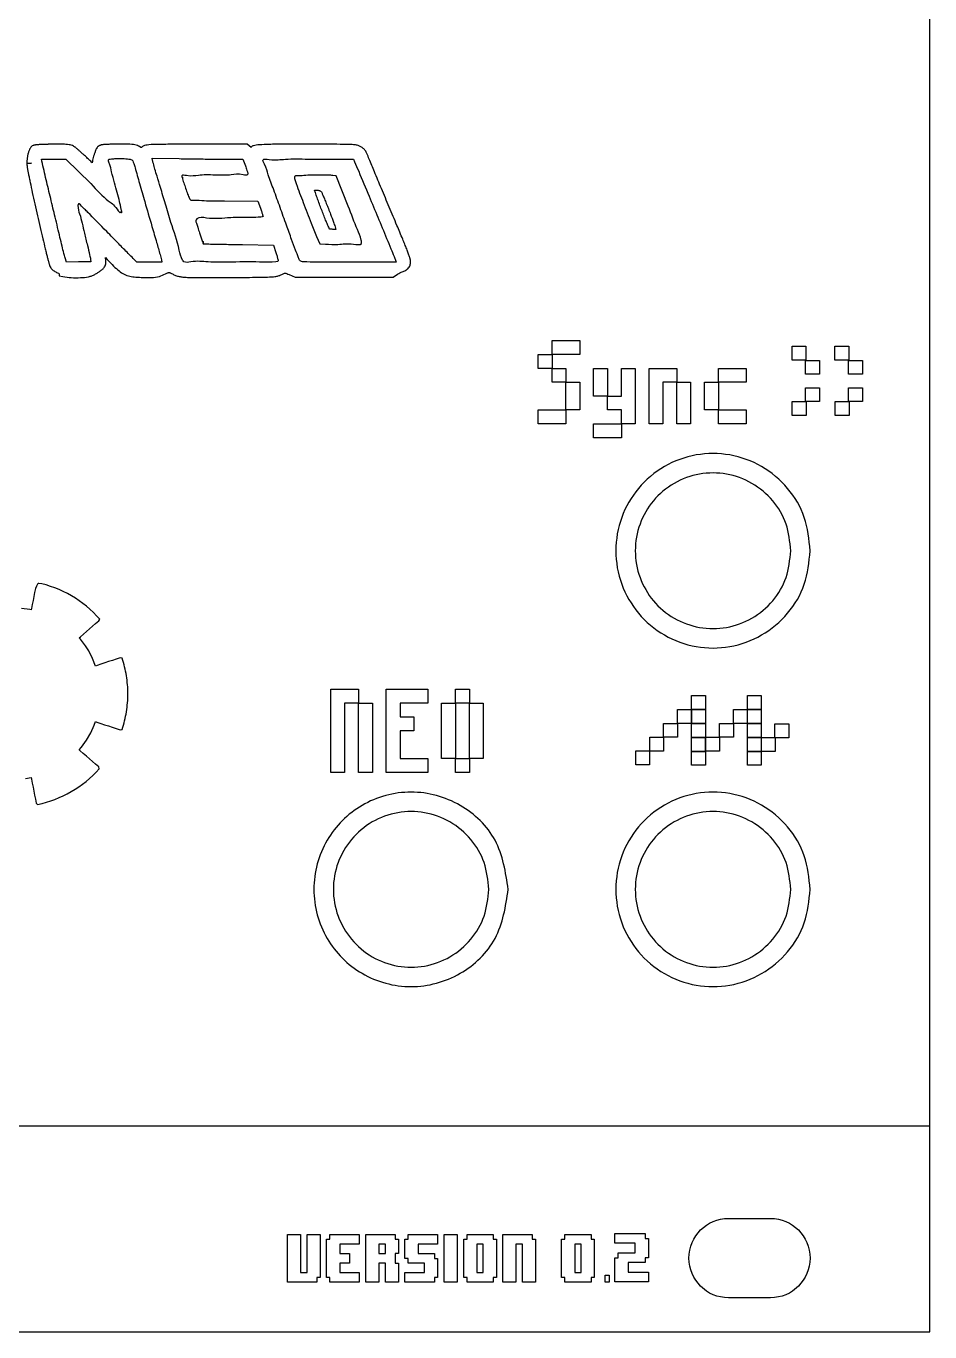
# Model space of a CAD drawing. Extents: x 3 to 110, y 3 to 131.
# Drawn here: x 73.6 to 110.3, y 2.7 to 55.8 of the extents above; entities that cross this region are included whole.
import ezdxf

# ---------------------------------------------------------------- set-up
doc = ezdxf.new("R2010")
doc.units = 0
doc.layers.add('engravings', color=7, linetype='CONTINUOUS')
doc.layers.add('Layer_1', color=7, linetype='CONTINUOUS')

msp = doc.modelspace()

# ---------------------------------------------------------------- linework, layer by layer
at = {"layer": 'engravings', "color": 1}
for p, q in [((73.881278, 50.972126), (73.877143, 50.972126)), ((73.885411, 50.975227), (73.881278, 50.972126)), ((74.670893, 51.022252), (74.488476, 51.021736)), ((74.488476, 51.021736), (74.488476, 51.013468)), ((77.347216, 51.023286), (77.347216, 51.023286)), ((82.579971, 51.022252), (80.501545, 51.022252)), ((82.739652, 50.895646), (82.579971, 51.022252)), ((76.499722, 50.914765), (76.495589, 50.914765)), ((76.495589, 50.914765), (76.495589, 50.911664)), ((77.341015, 50.441925), (77.341015, 50.441925)), ((77.572009, 50.436758), (77.572525, 50.436758)), ((78.241736, 50.900297), (78.2376, 50.900297)), ((78.717673, 50.454329), (79.80908, 50.436242)), ((78.732662, 50.358211), (78.717673, 50.454329)), ((78.717673, 50.454329), (78.717673, 50.454329)), ((73.617727, 50.250724), (73.812547, 50.246589)), ((73.812547, 50.246589), (73.617727, 50.238839)), ((73.617727, 50.238839), (73.617727, 50.230568)), ((74.225959, 50.33909), (74.210457, 50.416605)), ((74.210457, 50.416605), (74.709133, 50.416605)), ((74.709133, 50.416605), (75.208327, 50.416605)), ((75.208327, 50.416605), (76.218602, 49.422867)), ((81.65548, 50.416605), (82.409439, 50.416605)), ((82.409439, 50.416605), (82.506073, 50.150471)), ((85.061474, 50.416605), (86.900638, 50.417121)), ((86.900638, 50.417121), (86.950763, 50.310152)), ((86.900638, 50.417121), (86.900638, 50.417121)), ((79.953259, 49.653343), (79.969796, 49.661095)), ((79.970827, 49.659029), (79.953259, 49.653343)), ((79.969796, 49.661095), (79.969796, 49.661095)), ((85.724483, 49.766515), (85.724483, 49.766515)), ((86.196288, 49.734993), (86.062962, 49.752561)), ((86.692382, 48.498376), (86.196288, 49.734993)), ((85.314172, 49.16035), (85.314172, 49.16035)), ((85.52036, 49.140712), (85.52036, 49.13658)), ((85.52036, 49.13658), (85.524495, 49.13658)), ((81.65703, 48.722652), (83.009919, 48.712315)), ((83.009919, 48.712315), (83.11689, 48.420345)), ((77.440749, 48.276168), (77.440749, 48.275133)), ((80.642104, 47.416788), (80.760961, 47.048335)), ((85.405639, 47.275712), (85.541547, 46.978572)), ((80.760961, 47.048335), (80.792483, 47.073139)), ((80.782664, 46.980638), (80.783699, 46.978056)), ((80.783699, 46.978056), (80.960949, 46.969788)), ((82.393937, 46.941882), (83.649157, 46.92121)), ((83.649157, 46.92121), (83.745791, 46.624073)), ((85.541547, 46.978572), (85.761689, 46.960485)), ((75.225898, 46.227198), (75.172672, 46.404963)), ((75.721992, 46.235466), (75.225898, 46.227198)), ((76.218086, 46.242184), (75.721992, 46.235466)), ((76.210334, 46.341402), (76.218086, 46.242184)), ((76.829419, 46.311428), (76.829419, 46.31918)), ((78.096524, 46.228229), (77.946662, 46.374991)), ((78.603987, 46.228229), (78.096524, 46.228229)), ((79.112482, 46.228229), (78.603987, 46.228229)), ((79.095946, 46.317629), (79.112482, 46.228229)), ((88.633349, 46.228229), (86.707884, 46.228229)), ((88.611127, 46.30626), (88.633349, 46.228229)), ((89.22401, 46.205491), (89.22401, 46.213759)), ((74.93496, 45.757459), (74.93496, 45.673742)), ((74.93496, 45.673742), (75.087405, 45.643252)), ((84.282194, 45.725934), (84.53489, 45.618447)), ((88.521727, 45.618447), (88.689676, 45.736787)), ((89.22401, 46.172418), (89.22401, 46.175519)), ((84.53489, 45.618447), (86.516164, 45.618447)), ((86.516164, 45.618447), (88.521727, 45.618447)), ((94.981953, 42.473734), (94.981953, 43.037394)), ((94.981953, 43.037394), (96.109277, 43.037394)), ((96.109277, 43.037394), (96.109277, 42.473734)), ((94.418292, 41.910064), (94.418292, 42.473734)), ((94.418292, 42.473734), (94.981953, 42.473734)), ((94.981953, 42.473734), (94.981953, 41.910064)), ((96.109277, 42.473734), (94.981953, 42.473734)), ((104.740967, 42.241788), (104.740967, 42.806281)), ((104.740967, 42.806281), (105.30546, 42.806281)), ((105.30546, 42.806281), (105.30546, 42.241788)), ((106.489107, 42.241788), (106.489107, 42.806281)), ((106.489107, 42.806281), (107.0536, 42.806281)), ((107.0536, 42.806281), (107.0536, 42.241788)), ((105.30546, 42.241788), (104.740967, 42.241788)), ((105.294901, 41.668418), (105.294901, 42.232911)), ((105.294901, 42.232911), (105.859393, 42.232911)), ((105.859393, 42.232911), (105.859393, 41.668418)), ((107.0536, 42.241788), (106.489107, 42.241788)), ((107.043041, 41.668418), (107.043041, 42.232911)), ((107.043041, 42.232911), (107.607533, 42.232911)), ((107.607533, 42.232911), (107.607533, 41.668418)), ((94.981953, 41.910064), (94.418292, 41.910064)), ((94.981953, 41.346404), (94.981953, 41.910064)), ((94.981953, 41.910064), (95.545615, 41.910064)), ((95.545615, 41.910064), (95.545615, 41.346404)), ((96.672939, 40.782744), (96.672939, 41.910064)), ((96.672939, 41.910064), (97.2366, 41.910064)), ((97.2366, 41.910064), (97.2366, 40.782744)), ((97.800262, 40.782744), (97.800262, 41.910064)), ((97.800262, 41.910064), (98.363924, 41.910064)), ((98.363924, 41.910064), (98.363924, 39.655424)), ((98.927586, 39.655424), (98.927586, 41.910064)), ((98.927586, 41.910064), (100.054909, 41.910064)), ((100.054909, 41.910064), (100.054909, 41.346404)), ((101.745894, 41.346404), (101.745894, 41.910064)), ((101.745894, 41.910064), (102.873218, 41.910064)), ((102.873218, 41.910064), (102.873218, 41.346404)), ((105.859393, 41.668418), (105.294901, 41.668418)), ((107.607533, 41.668418), (107.043041, 41.668418)), ((95.545615, 41.346404), (94.981953, 41.346404)), ((95.545615, 40.219084), (95.545615, 41.346404)), ((95.545615, 41.346404), (96.109277, 41.346404)), ((96.109277, 41.346404), (96.109277, 40.219084)), ((100.054909, 41.346404), (99.491247, 41.346404)), ((99.491247, 41.346404), (99.491247, 39.655424)), ((100.054909, 39.655424), (100.054909, 41.346404)), ((100.054909, 41.346404), (100.618571, 41.346404)), ((100.618571, 41.346404), (100.618571, 39.655424)), ((101.182233, 40.219084), (101.182233, 41.346404)), ((101.182233, 41.346404), (101.745894, 41.346404)), ((101.745894, 41.346404), (101.745894, 40.219084)), ((102.873218, 41.346404), (101.745894, 41.346404)), ((105.294901, 40.560551), (105.294901, 41.125043)), ((105.294901, 41.125043), (105.859393, 41.125043)), ((105.859393, 41.125043), (105.859393, 40.560551)), ((107.043041, 40.560551), (107.043041, 41.125043)), ((107.043041, 41.125043), (107.607533, 41.125043)), ((107.607533, 41.125043), (107.607533, 40.560551)), ((97.2366, 40.782744), (96.672939, 40.782744)), ((97.2366, 40.219084), (97.2366, 40.782744)), ((97.2366, 40.782744), (97.800262, 40.782744)), ((104.750685, 39.996899), (104.750685, 40.561391)), ((104.750685, 40.561391), (105.315178, 40.561391)), ((105.859393, 40.560551), (105.294901, 40.560551)), ((105.315178, 40.561391), (105.315178, 39.996899)), ((106.498825, 39.996899), (106.498825, 40.561391)), ((106.498825, 40.561391), (107.063318, 40.561391)), ((107.607533, 40.560551), (107.043041, 40.560551)), ((107.063318, 40.561391), (107.063318, 39.996899)), ((94.418292, 39.655424), (94.418292, 40.219084)), ((94.418292, 40.219084), (95.545615, 40.219084)), ((96.109277, 40.219084), (95.545615, 40.219084)), ((95.545615, 40.219084), (95.545615, 39.655424)), ((97.800262, 40.219084), (97.2366, 40.219084)), ((97.800262, 39.655424), (97.800262, 40.219084)), ((101.745894, 40.219084), (101.182233, 40.219084)), ((101.745894, 39.655424), (101.745894, 40.219084)), ((101.745894, 40.219084), (102.873218, 40.219084)), ((102.873218, 40.219084), (102.873218, 39.655424)), ((105.315178, 39.996899), (104.750685, 39.996899)), ((107.063318, 39.996899), (106.498825, 39.996899)), ((95.545615, 39.655424), (94.418292, 39.655424)), ((96.672939, 39.655424), (97.800262, 39.655424)), ((96.672939, 39.091754), (96.672939, 39.655424)), ((97.800262, 39.655424), (97.800262, 39.091754)), ((98.363924, 39.655424), (97.800262, 39.655424)), ((99.491247, 39.655424), (98.927586, 39.655424)), ((100.618571, 39.655424), (100.054909, 39.655424)), ((102.873218, 39.655424), (101.745894, 39.655424)), ((97.800262, 39.091754), (96.672939, 39.091754)), ((85.981378, 25.48438), (85.981378, 28.86635)), ((85.981378, 28.86635), (87.108701, 28.86635)), ((87.108701, 28.86635), (87.108701, 28.30268)), ((88.236025, 25.48438), (88.236025, 28.86635)), ((88.236025, 28.86635), (89.92701, 28.86635)), ((89.92701, 28.86635), (89.92701, 28.30268)), ((91.054334, 28.30268), (91.054334, 28.86635)), ((91.054334, 28.86635), (91.617995, 28.86635)), ((91.617995, 28.86635), (91.617995, 28.30268)), ((87.108701, 28.30268), (86.54504, 28.30268)), ((86.54504, 28.30268), (86.54504, 25.48438)), ((87.108701, 25.48438), (87.108701, 28.30268)), ((87.108701, 28.30268), (87.672363, 28.30268)), ((87.672363, 28.30268), (87.672363, 25.48438)), ((89.92701, 28.30268), (88.799687, 28.30268)), ((88.799687, 28.30268), (88.799687, 27.73902)), ((90.490672, 26.04804), (90.490672, 28.30268)), ((90.490672, 28.30268), (91.054334, 28.30268)), ((91.054334, 28.30268), (91.054334, 26.04804)), ((91.617995, 28.30268), (91.054334, 28.30268)), ((91.617995, 26.04804), (91.617995, 28.30268)), ((91.617995, 28.30268), (92.181657, 28.30268)), ((92.181657, 28.30268), (92.181657, 26.04804)), ((100.654137, 28.0406), (100.654137, 28.605092)), ((100.654137, 28.605092), (101.218629, 28.605092)), ((101.218629, 28.605092), (101.218629, 28.0406)), ((102.925928, 28.0406), (102.925928, 28.605092)), ((102.925928, 28.605092), (103.49042, 28.605092)), ((103.49042, 28.605092), (103.49042, 28.0406)), ((88.799687, 27.73902), (89.363348, 27.73902)), ((89.363348, 27.73902), (89.363348, 27.17536)), ((100.087061, 27.472033), (100.087061, 28.036526)), ((100.087061, 28.036526), (100.651554, 28.036526)), ((100.651554, 28.036526), (100.651554, 27.472033)), ((101.218629, 28.0406), (100.654137, 28.0406)), ((100.654137, 27.473112), (100.654137, 28.037604)), ((100.654137, 28.037604), (101.218629, 28.037604)), ((101.218629, 28.037604), (101.218629, 27.473112)), ((102.358852, 27.472033), (102.358852, 28.036526)), ((102.358852, 28.036526), (102.923344, 28.036526)), ((102.923344, 28.036526), (102.923344, 27.472033)), ((103.49042, 28.0406), (102.925928, 28.0406)), ((102.925928, 27.473112), (102.925928, 28.037604)), ((102.925928, 28.037604), (103.49042, 28.037604)), ((103.49042, 28.037604), (103.49042, 27.473112)), ((89.363348, 27.17536), (88.799687, 27.17536)), ((88.799687, 27.17536), (88.799687, 26.04804)), ((99.519982, 26.910804), (99.519982, 27.475296)), ((99.519982, 27.475296), (100.084474, 27.475296)), ((100.084474, 27.475296), (100.084474, 26.910804)), ((100.651554, 27.472033), (100.087061, 27.472033)), ((101.218629, 27.473112), (100.654137, 27.473112)), ((100.654137, 26.905629), (100.654137, 27.470122)), ((100.654137, 27.470122), (101.218629, 27.470122)), ((101.218629, 27.470122), (101.218629, 26.905629)), ((101.791773, 26.910804), (101.791773, 27.475296)), ((101.791773, 27.475296), (102.356265, 27.475296)), ((102.356265, 27.475296), (102.356265, 26.910804)), ((102.923344, 27.472033), (102.358852, 27.472033)), ((103.49042, 27.473112), (102.925928, 27.473112)), ((102.925928, 26.905629), (102.925928, 27.470122)), ((102.925928, 27.470122), (103.49042, 27.470122)), ((103.49042, 27.470122), (103.49042, 26.905629)), ((104.044057, 26.893084), (104.044057, 27.457577)), ((104.044057, 27.457577), (104.608549, 27.457577)), ((104.608549, 27.457577), (104.608549, 26.893084)), ((98.952916, 26.349619), (98.952916, 26.914114)), ((98.952916, 26.914114), (99.517409, 26.914114)), ((99.517409, 26.914114), (99.517409, 26.349619)), ((100.084474, 26.910804), (99.519982, 26.910804)), ((101.218629, 26.905629), (100.654137, 26.905629)), ((100.654137, 26.338143), (100.654137, 26.902636)), ((100.654137, 26.902636), (101.218629, 26.902636)), ((101.218629, 26.902636), (101.218629, 26.338143)), ((101.224707, 26.349619), (101.224707, 26.914114)), ((101.224707, 26.914114), (101.7892, 26.914114)), ((101.7892, 26.914114), (101.7892, 26.349619)), ((102.356265, 26.910804), (101.791773, 26.910804)), ((103.49042, 26.905629), (102.925928, 26.905629)), ((102.925928, 26.338143), (102.925928, 26.902636)), ((102.925928, 26.902636), (103.49042, 26.902636)), ((103.49042, 26.902636), (103.49042, 26.338143)), ((103.496904, 26.331902), (103.496904, 26.896394)), ((103.496904, 26.896394), (104.061397, 26.896394)), ((104.608549, 26.893084), (104.044057, 26.893084)), ((104.061397, 26.896394), (104.061397, 26.331902)), ((88.799687, 26.04804), (89.92701, 26.04804)), ((89.92701, 26.04804), (89.92701, 25.48438)), ((91.054334, 26.04804), (90.490672, 26.04804)), ((91.054334, 25.48438), (91.054334, 26.04804)), ((91.054334, 26.04804), (91.617995, 26.04804)), ((91.617995, 26.04804), (91.617995, 25.48438)), ((92.181657, 26.04804), (91.617995, 26.04804)), ((98.385835, 25.788376), (98.385835, 26.352869)), ((98.385835, 26.352869), (98.950327, 26.352869)), ((98.950327, 26.352869), (98.950327, 25.788376)), ((99.517409, 26.349619), (98.952916, 26.349619)), ((101.218629, 26.338143), (100.654137, 26.338143)), ((100.654137, 25.770658), (100.654137, 26.335151)), ((100.654137, 26.335151), (101.218629, 26.335151)), ((101.218629, 26.335151), (101.218629, 25.770658)), ((101.7892, 26.349619), (101.224707, 26.349619)), ((103.49042, 26.338143), (102.925928, 26.338143)), ((102.925928, 25.770658), (102.925928, 26.335151)), ((102.925928, 26.335151), (103.49042, 26.335151)), ((103.49042, 26.335151), (103.49042, 25.770658)), ((104.061397, 26.331902), (103.496904, 26.331902)), ((86.54504, 25.48438), (85.981378, 25.48438)), ((87.672363, 25.48438), (87.108701, 25.48438)), ((89.92701, 25.48438), (88.236025, 25.48438)), ((91.617995, 25.48438), (91.054334, 25.48438)), ((98.950327, 25.788376), (98.385835, 25.788376)), ((101.218629, 25.770658), (100.654137, 25.770658)), ((103.49042, 25.770658), (102.925928, 25.770658)), ((110.349336, 11.098583), (3.033407, 11.098583)), ((110.349336, 2.735289), (110.349336, 11.098583)), ((84.21826, 6.69163), (84.749493, 6.69163)), ((84.21826, 4.758399), (84.21826, 6.69163)), ((84.749493, 6.69163), (84.749493, 5.144955)), ((85.015111, 5.144955), (85.015111, 6.69163)), ((85.015111, 6.69163), (85.546344, 6.69163)), ((85.546344, 6.69163), (85.546344, 4.951677)), ((85.811446, 4.951677), (85.811446, 6.498352)), ((85.811446, 6.498352), (85.944254, 6.498352)), ((85.944254, 6.69163), (87.13953, 6.69163)), ((85.944254, 6.498352), (85.944254, 6.69163)), ((87.13953, 6.69163), (87.13953, 6.305073)), ((87.405145, 6.69163), (88.599906, 6.69163)), ((87.405145, 4.758399), (87.405145, 6.69163)), ((88.599906, 6.69163), (88.599906, 6.498352)), ((88.599906, 6.498352), (88.732713, 6.498352)), ((88.732713, 6.498352), (88.732713, 5.918544)), ((88.998331, 5.725266), (88.998331, 6.498352)), ((88.998331, 6.498352), (89.131139, 6.498352)), ((89.131139, 6.69163), (90.325899, 6.69163)), ((89.131139, 6.498352), (89.131139, 6.69163)), ((90.325899, 6.69163), (90.325899, 6.305073)), ((90.591515, 6.69163), (91.122748, 6.69163)), ((90.591515, 4.758399), (90.591515, 6.69163)), ((91.122748, 6.69163), (91.122748, 4.758399)), ((91.388365, 4.951677), (91.388365, 6.498352)), ((91.388365, 6.498352), (91.521173, 6.498352)), ((91.521173, 6.69163), (92.583126, 6.69163)), ((91.521173, 6.498352), (91.521173, 6.69163)), ((92.583126, 6.69163), (92.583126, 6.498352)), ((92.583126, 6.498352), (92.715933, 6.498352)), ((92.715933, 6.498352), (92.715933, 4.951677)), ((92.981549, 6.69163), (94.176825, 6.69163)), ((92.981549, 4.758399), (92.981549, 6.69163)), ((94.176825, 6.69163), (94.176825, 6.498352)), ((94.176825, 6.498352), (94.309635, 6.498352)), ((94.309635, 6.498352), (94.309635, 4.758399)), ((95.371585, 4.951677), (95.371585, 6.498352)), ((95.371585, 6.498352), (95.504393, 6.498352)), ((95.504393, 6.69163), (96.566862, 6.69163)), ((95.504393, 6.498352), (95.504393, 6.69163)), ((96.566862, 6.69163), (96.566862, 6.498352)), ((96.566862, 6.498352), (96.699153, 6.498352)), ((96.699153, 6.498352), (96.699153, 4.951677)), ((97.529593, 6.733989), (98.769309, 6.733989)), ((97.529593, 6.340237), (97.529593, 6.733989)), ((98.769309, 6.733989), (98.769309, 6.537113)), ((98.769309, 6.537113), (98.906771, 6.537113)), ((98.906771, 6.537113), (98.906771, 5.750083)), ((87.13953, 6.305073), (86.342679, 6.305073)), ((86.342679, 6.305073), (86.342679, 5.918544)), ((86.342679, 5.918544), (86.741105, 5.918544)), ((86.741105, 5.918544), (86.741105, 5.531485)), ((87.935863, 6.305073), (87.935863, 5.918544)), ((88.20148, 6.305073), (87.935863, 6.305073)), ((87.935863, 5.918544), (88.20148, 5.918544)), ((88.20148, 5.918544), (88.20148, 6.305073)), ((88.732713, 5.918544), (88.599906, 5.918544)), ((88.599906, 5.918544), (88.599906, 5.531485)), ((90.325899, 6.305073), (89.529564, 6.305073)), ((89.529564, 6.305073), (89.529564, 5.918544)), ((89.529564, 5.918544), (90.193089, 5.918544)), ((90.193089, 5.918544), (90.193089, 5.725266)), ((91.919598, 6.305073), (91.919598, 5.144955)), ((92.185216, 6.305073), (91.919598, 6.305073)), ((92.185216, 5.144955), (92.185216, 6.305073)), ((93.7784, 6.305073), (93.512784, 6.305073)), ((93.512784, 6.305073), (93.512784, 4.758399)), ((93.7784, 4.758399), (93.7784, 6.305073)), ((95.902818, 6.305073), (95.902818, 5.144955)), ((96.168436, 6.305073), (95.902818, 6.305073)), ((96.168436, 5.144955), (96.168436, 6.305073)), ((98.355898, 6.340237), (97.529593, 6.340237)), ((97.667568, 5.750083), (97.667568, 5.946457)), ((97.667568, 5.946457), (98.355898, 5.946457)), ((98.355898, 5.946457), (98.355898, 6.340237)), ((86.741105, 5.531485), (86.342679, 5.531485)), ((86.342679, 5.531485), (86.342679, 5.144955)), ((88.20148, 5.531485), (87.935863, 5.531485)), ((87.935863, 5.531485), (87.935863, 4.758399)), ((88.20148, 4.758399), (88.20148, 5.531485)), ((88.599906, 5.531485), (88.732713, 5.531485)), ((88.732713, 5.531485), (88.732713, 4.758399)), ((89.131139, 5.725266), (88.998331, 5.725266)), ((89.131139, 5.531485), (89.131139, 5.725266)), ((89.795182, 5.531485), (89.131139, 5.531485)), ((89.795182, 5.144955), (89.795182, 5.531485)), ((90.193089, 5.725266), (90.325899, 5.725266)), ((90.325899, 5.725266), (90.325899, 4.951677)), ((97.529593, 4.766151), (97.529593, 5.750083)), ((97.529593, 5.750083), (97.667568, 5.750083)), ((98.769309, 5.553207), (98.080464, 5.553207)), ((98.080464, 5.553207), (98.080464, 5.159428)), ((98.906771, 5.750083), (98.769309, 5.750083)), ((98.769309, 5.750083), (98.769309, 5.553207)), ((84.749493, 5.144955), (85.015111, 5.144955)), ((85.546344, 4.951677), (85.413537, 4.951677)), ((85.413537, 4.951677), (85.413537, 4.758399)), ((85.944254, 4.951677), (85.811446, 4.951677)), ((85.944254, 4.758399), (85.944254, 4.951677)), ((86.342679, 5.144955), (87.13953, 5.144955)), ((87.13953, 5.144955), (87.13953, 4.758399)), ((88.998331, 4.758399), (88.998331, 5.144955)), ((88.998331, 5.144955), (89.795182, 5.144955)), ((90.325899, 4.951677), (90.193089, 4.951677)), ((90.193089, 4.951677), (90.193089, 4.758399)), ((91.521173, 4.951677), (91.388365, 4.951677)), ((91.521173, 4.758399), (91.521173, 4.951677)), ((91.919598, 5.144955), (92.185216, 5.144955)), ((92.715933, 4.951677), (92.583126, 4.951677)), ((92.583126, 4.951677), (92.583126, 4.758399)), ((95.504393, 4.951677), (95.371585, 4.951677)), ((95.504393, 4.758399), (95.504393, 4.951677)), ((95.902818, 5.144955), (96.168436, 5.144955)), ((96.699153, 4.951677), (96.566862, 4.951677)), ((96.566862, 4.951677), (96.566862, 4.758399)), ((97.135301, 5.046239), (97.299633, 5.046239)), ((97.135301, 4.758399), (97.135301, 5.046239)), ((97.299633, 5.046239), (97.299633, 4.758399)), ((98.080464, 5.159428), (98.906771, 5.159428)), ((98.906771, 5.159428), (98.906771, 4.766151)), ((85.413537, 4.758399), (84.21826, 4.758399)), ((87.13953, 4.758399), (85.944254, 4.758399)), ((87.935863, 4.758399), (87.405145, 4.758399)), ((88.732713, 4.758399), (88.20148, 4.758399)), ((90.193089, 4.758399), (88.998331, 4.758399)), ((91.122748, 4.758399), (90.591515, 4.758399)), ((92.583126, 4.758399), (91.521173, 4.758399)), ((93.512784, 4.758399), (92.981549, 4.758399)), ((94.309635, 4.758399), (93.7784, 4.758399)), ((96.566862, 4.758399), (95.504393, 4.758399)), ((97.299633, 4.758399), (97.135301, 4.758399)), ((98.906771, 4.766151), (97.529593, 4.766151)), ((3.033407, 2.735289), (110.349336, 2.735289))]:
    msp.add_line(p, q, dxfattribs=at)
for points, knots in [([(73.877143, 50.972126), (73.852167, 50.958545), (73.80726, 50.934125), (73.761625, 50.878519), (73.73219, 50.824076), (73.707078, 50.770272), (73.687342, 50.714001), (73.664263, 50.634443), (73.641358, 50.528054), (73.623025, 50.392582), (73.619522, 50.298787), (73.617727, 50.250724)], [0, 0, 0, 0, 0.084471, 0.151878, 0.211873, 0.270179, 0.329763, 0.390559, 0.518629, 0.655851, 0.800068, 0.800068, 0.800068, 0.800068]), ([(74.488476, 51.013468), (74.452909, 51.01305), (74.38284, 51.012226), (74.28225, 51.011978), (74.196118, 51.01163), (74.125971, 51.00658), (74.069995, 51.002809), (74.027756, 51.000188), (73.997631, 50.996629), (73.977557, 50.993385), (73.958942, 50.990337), (73.939764, 50.990067), (73.914897, 50.986493), (73.896842, 50.979595), (73.885411, 50.975227)], [0, 0, 0, 0, 0.106703, 0.210213, 0.301812, 0.364972, 0.421132, 0.470146, 0.491897, 0.512089, 0.531177, 0.548364, 0.569555, 0.60613, 0.60613, 0.60613, 0.60613]), ([(76.278549, 50.270362), (76.257797, 50.289597), (76.216077, 50.328269), (76.15188, 50.387378), (76.070237, 50.465552), (75.972063, 50.559435), (75.859517, 50.662036), (75.770443, 50.741087), (75.705406, 50.798224), (75.662708, 50.835693), (75.623524, 50.867839), (75.588129, 50.896813), (75.55197, 50.923985), (75.472307, 50.968764), (75.313774, 51.014765), (75.029957, 51.022703), (74.807858, 51.022424), (74.670893, 51.022252)], [0, 0, 0, 0, 0.084885, 0.170665, 0.261784, 0.423977, 0.578168, 0.71863, 0.781253, 0.837884, 0.889037, 0.933278, 0.975141, 1.024529, 1.2067, 1.462295, 1.873507, 1.873507, 1.873507, 1.873507]), ([(77.347216, 51.023286), (77.274018, 51.023082), (77.142001, 51.022712), (76.963851, 51.018992), (76.839982, 51.013474), (76.758179, 51.00766), (76.70727, 51.003051), (76.668426, 50.997494), (76.639217, 50.992019), (76.617726, 50.984988), (76.599372, 50.977067), (76.582143, 50.972089), (76.567956, 50.965396), (76.556231, 50.957414), (76.544699, 50.953046), (76.53581, 50.947883), (76.526291, 50.940573), (76.515687, 50.931747), (76.506893, 50.922578), (76.501544, 50.91675), (76.499722, 50.914765)], [0, 0, 0, 0, 0.219591, 0.396046, 0.534538, 0.591496, 0.642078, 0.687839, 0.7092, 0.731116, 0.755506, 0.769102, 0.78482, 0.802356, 0.811403, 0.821688, 0.833061, 0.847383, 0.863032, 0.871118, 0.871118, 0.871118, 0.871118]), ([(78.2376, 50.900297), (78.213815, 50.916291), (78.161027, 50.951785), (78.065754, 50.991657), (77.946572, 51.015874), (77.795519, 51.021873), (77.593106, 51.023812), (77.437745, 51.02348), (77.347216, 51.023286)], [0, 0, 0, 0, 0.085864, 0.190561, 0.307313, 0.448794, 0.643271, 0.914827, 0.914827, 0.914827, 0.914827]), ([(80.501545, 51.022252), (80.194343, 51.022944), (79.681727, 51.024098), (79.041607, 51.015478), (78.665903, 51.011396), (78.460139, 50.977667), (78.345182, 50.976352), (78.280217, 50.863795), (78.248702, 50.892278), (78.245645, 50.896534), (78.243072, 50.899011), (78.241736, 50.900297)], [0, 0, 0, 0, 0.921551, 1.537762, 1.920797, 2.048203, 2.158626, 2.272376, 2.277436, 2.282567, 2.288116, 2.288116, 2.288116, 2.288116]), ([(89.22401, 46.213759), (89.224084, 46.214504), (89.224223, 46.215901), (89.223875, 46.218478), (89.224066, 46.221744), (89.223965, 46.226905), (89.224129, 46.232243), (89.223927, 46.236355), (89.224062, 46.238326), (89.224139, 46.239533), (89.223416, 46.248361), (89.22357, 46.264326), (89.222698, 46.286093), (89.219848, 46.308564), (89.214511, 46.332097), (89.208321, 46.358675), (89.197721, 46.397244), (89.181371, 46.450098), (89.158037, 46.519044), (89.120959, 46.625331), (89.066045, 46.772452), (88.990259, 46.96187), (88.857635, 47.279979), (88.646189, 47.780889), (88.357506, 48.468317), (88.050612, 49.195972), (87.778718, 49.849379), (87.577964, 50.322006), (87.464773, 50.611542), (87.392861, 50.762964), (87.302677, 50.85591), (87.219252, 50.911528), (87.148212, 50.94876), (87.091217, 50.971983), (87.022356, 50.99037), (86.940643, 51.000392), (86.841083, 51.006471), (86.64685, 51.013378), (86.296643, 51.019837), (85.71371, 51.021906), (84.949392, 51.022542), (84.170321, 51.021595), (83.536846, 51.022123), (83.16463, 51.004757), (82.956203, 50.991055), (82.843115, 50.963439), (82.765596, 50.934797), (82.741963, 50.901365), (82.741551, 50.898175), (82.740273, 50.896473), (82.739652, 50.895646)], [0, 0, 0, 0, 0.002236, 0.004196, 0.007762, 0.012022, 0.019682, 0.023782, 0.024344, 0.025608, 0.027404, 0.050871, 0.073491, 0.092703, 0.118728, 0.14583, 0.174576, 0.238696, 0.311778, 0.392926, 0.576399, 0.782821, 1.00494, 1.610334, 2.413943, 3.241747, 3.979287, 4.537776, 4.780635, 4.914055, 5.036312, 5.163514, 5.213589, 5.276781, 5.347737, 5.426696, 5.523292, 5.646972, 6.009713, 6.574045, 7.395793, 8.302411, 8.912292, 9.293767, 9.423628, 9.534203, 9.649052, 9.652074, 9.655307, 9.658364, 9.658364, 9.658364, 9.658364]), ([(76.495589, 50.911664), (76.480347, 50.893454), (76.45414, 50.862144), (76.429415, 50.809838), (76.411143, 50.759713), (76.390095, 50.706433), (76.370523, 50.647582), (76.345799, 50.57121), (76.317749, 50.480617), (76.290955, 50.37538), (76.28267, 50.305252), (76.278549, 50.270362)], [0, 0, 0, 0, 0.070903, 0.12191, 0.172439, 0.231097, 0.293682, 0.358458, 0.47192, 0.578255, 0.683549, 0.683549, 0.683549, 0.683549]), ([(77.440749, 48.275133), (77.440498, 48.274684), (77.44007, 48.273918), (77.43936, 48.272725), (77.437971, 48.270317), (77.436598, 48.266743), (77.434675, 48.262225), (77.429215, 48.253791), (77.448038, 48.24974), (77.456521, 48.241321), (77.498053, 48.225628), (77.432927, 48.498416), (77.376359, 48.766412), (77.21469, 49.363656), (77.070559, 49.853275), (77.009751, 50.167096), (76.934921, 50.322644), (76.944318, 50.410206), (77.032194, 50.418915), (77.106955, 50.431794), (77.196264, 50.438027), (77.266777, 50.441033), (77.315829, 50.441623), (77.341015, 50.441925)], [0, 0, 0, 0, 0.001544, 0.002632, 0.004166, 0.009888, 0.013925, 0.019436, 0.035427, 0.050682, 0.060546, 0.155878, 0.531196, 1.313686, 1.771081, 2.110217, 2.257365, 2.289347, 2.347986, 2.475049, 2.540678, 2.612213, 2.687701, 2.687701, 2.687701, 2.687701]), ([(77.341015, 50.441925), (77.36682, 50.441944), (77.418519, 50.44198), (77.495538, 50.440316), (77.546706, 50.437935), (77.572009, 50.436758)], [0, 0, 0, 0, 0.077416, 0.155093, 0.231082, 0.231082, 0.231082, 0.231082]), ([(77.572525, 50.436758), (77.619109, 50.433909), (77.702529, 50.428808), (77.804962, 50.41316), (77.8878, 50.399197), (77.936227, 50.329474), (77.975749, 50.220326), (78.066246, 49.910832), (78.208117, 49.392886), (78.438797, 48.597374), (78.671968, 47.800144), (78.88014, 47.082786), (79.012701, 46.628374), (79.076324, 46.390875), (79.095946, 46.317629)], [0, 0, 0, 0, 0.139331, 0.24951, 0.316589, 0.378057, 0.489943, 0.668353, 1.342087, 2.103672, 3.151999, 3.834369, 4.344495, 4.571975, 4.571975, 4.571975, 4.571975]), ([(79.80908, 50.436242), (80.026905, 50.432835), (80.46583, 50.425969), (81.081302, 50.418982), (81.478954, 50.417335), (81.65548, 50.416605)], [0, 0, 0, 0, 0.653556, 1.316937, 1.846518, 1.846518, 1.846518, 1.846518]), ([(86.707884, 46.228229), (86.267723, 46.228582), (85.643965, 46.229083), (85.017628, 46.232891), (84.709102, 46.255107), (84.650336, 46.479811), (84.523976, 46.749091), (84.37178, 47.199263), (84.163553, 47.774279), (83.918931, 48.451202), (83.680605, 49.127277), (83.439864, 49.734927), (83.354475, 50.099478), (83.15277, 50.457162), (83.69095, 50.359315), (84.185139, 50.439464), (84.738472, 50.42503), (85.061474, 50.416605)], [0, 0, 0, 0, 1.299831, 1.842006, 1.981383, 2.128464, 2.457522, 2.917451, 3.531165, 4.302926, 5.065505, 5.711654, 6.178333, 6.364635, 6.616671, 7.276831, 8.202598, 8.202598, 8.202598, 8.202598]), ([(73.617727, 50.230568), (73.617552, 50.230979), (73.617292, 50.231589), (73.619048, 50.236971), (73.616971, 50.219894), (73.618447, 50.213492), (73.62095, 50.208388), (73.621814, 50.203808), (73.622312, 50.199765), (73.622118, 50.196994), (73.620721, 50.185955), (73.623976, 50.166334), (73.625357, 50.137037), (73.63025, 50.101997), (73.636981, 50.059187), (73.645665, 50.006965), (73.660697, 49.924024), (73.683727, 49.804559), (73.715761, 49.644186), (73.767866, 49.392548), (73.842879, 49.042134), (73.941785, 48.591689), (74.048347, 48.117768), (74.157349, 47.644098), (74.262873, 47.19462), (74.347271, 46.84621), (74.408216, 46.597033), (74.447211, 46.438964), (74.476844, 46.321468), (74.499997, 46.240467), (74.516046, 46.189818), (74.530406, 46.146259), (74.540814, 46.108026), (74.551587, 46.071726), (74.582693, 46.001526), (74.659132, 45.908683), (74.793084, 45.826321), (74.887273, 45.780605), (74.93496, 45.757459)], [0, 0, 0, 0, 0.001291, 0.001921, 0.01567, 0.021181, 0.026425, 0.031774, 0.035268, 0.038586, 0.040073, 0.068646, 0.097262, 0.128303, 0.174603, 0.227338, 0.287093, 0.427483, 0.592319, 0.777717, 1.198405, 1.667369, 2.161241, 2.655659, 3.125515, 3.546324, 3.731117, 3.895076, 4.034759, 4.094606, 4.147773, 4.194153, 4.232155, 4.266661, 4.307613, 4.461936, 4.617091, 4.776196, 4.776196, 4.776196, 4.776196]), ([(75.172672, 46.404963), (75.156468, 46.464399), (75.113388, 46.622417), (75.045536, 46.898713), (74.961283, 47.249162), (74.868307, 47.642952), (74.773413, 48.0391), (74.647107, 48.562625), (74.495841, 49.192707), (74.34309, 49.831716), (74.255755, 50.210021), (74.225959, 50.33909)], [0, 0, 0, 0, 0.184811, 0.491341, 0.853443, 1.266136, 1.705183, 2.07551, 2.881771, 3.649142, 4.046532, 4.046532, 4.046532, 4.046532]), ([(83.745791, 46.624073), (83.763469, 46.571245), (83.795104, 46.476705), (83.817172, 46.368471), (83.864996, 46.256427), (83.564003, 46.221656), (83.029158, 46.240804), (82.048815, 46.24), (81.063328, 46.204876), (80.454682, 46.296807), (80.046319, 46.184498), (79.877765, 46.406672), (79.783728, 46.968297), (79.508735, 47.713754), (79.264342, 48.567711), (79.073555, 49.194462), (78.929932, 49.665954), (78.833424, 49.988325), (78.771251, 50.199536), (78.74261, 50.317305), (78.732662, 50.358211)], [0, 0, 0, 0, 0.163885, 0.293283, 0.360451, 0.459145, 0.974198, 2.261927, 3.223379, 3.920484, 4.202492, 4.286111, 4.714899, 5.887764, 6.671673, 7.377908, 7.853492, 8.150229, 8.387519, 8.513802, 8.513802, 8.513802, 8.513802]), ([(82.506073, 50.150471), (82.527857, 50.085334), (82.562533, 49.981647), (82.603628, 49.866693), (82.598544, 49.732555), (82.262689, 49.838262), (81.893418, 49.746659), (81.26557, 49.768956), (80.626538, 49.78372), (80.27252, 49.698002), (79.903927, 49.790681), (79.943268, 49.610529), (80.027001, 49.385127), (80.112877, 49.116346), (80.192562, 48.901186), (80.227356, 48.826976), (80.274778, 48.738059), (80.517696, 48.759848), (80.950063, 48.714472), (81.376401, 48.719405), (81.65703, 48.722652)], [0, 0, 0, 0, 0.204579, 0.32566, 0.376375, 0.561265, 1.039479, 1.707748, 2.377548, 2.859539, 3.04928, 3.110438, 3.335414, 3.824284, 3.931826, 4.021667, 4.075019, 4.216797, 4.645435, 5.470968, 5.470968, 5.470968, 5.470968]), ([(86.950763, 50.310152), (87.005615, 50.181673), (87.204151, 49.716638), (87.634907, 48.675434), (88.074424, 47.626321), (88.411723, 46.807297), (88.533006, 46.51319), (88.592251, 46.35626), (88.611127, 46.30626)], [0, 0, 0, 0, 0.419093, 1.516919, 3.380329, 3.831408, 4.174284, 4.334612, 4.334612, 4.334612, 4.334612]), ([(76.218602, 49.422867), (76.462074, 49.158054), (76.828825, 48.759158), (77.185945, 48.563042), (77.402597, 48.204096), (77.433801, 48.262864), (77.436214, 48.267139), (77.438239, 48.270376), (77.439356, 48.273072), (77.440074, 48.274609), (77.440499, 48.275591), (77.440749, 48.276168)], [0, 0, 0, 0, 0.993039, 1.495849, 1.681623, 1.686924, 1.690884, 1.69643, 1.698312, 1.699632, 1.701519, 1.701519, 1.701519, 1.701519]), ([(79.969796, 49.661095), (79.969898, 49.660868), (79.970139, 49.660332), (79.970434, 49.659615), (79.970726, 49.659181), (79.970827, 49.659029)], [0, 0, 0, 0, 0.000747, 0.001766, 0.002314, 0.002314, 0.002314, 0.002314]), ([(85.724483, 49.766515), (85.670549, 49.766643), (85.55887, 49.766907), (85.387862, 49.765126), (85.16144, 49.759373), (84.896894, 49.761141), (84.690487, 49.723601), (84.515738, 49.747553), (84.497229, 49.655852), (84.530889, 49.558716), (84.642092, 49.21441), (84.871153, 48.628685), (85.141045, 47.911143), (85.330689, 47.455707), (85.405639, 47.275712)], [0, 0, 0, 0, 0.161855, 0.335146, 0.512156, 0.845781, 1.099595, 1.211393, 1.256135, 1.348764, 1.520759, 2.340413, 3.235456, 3.820348, 3.820348, 3.820348, 3.820348]), ([(86.062962, 49.752561), (86.036202, 49.755201), (85.971091, 49.761625), (85.858098, 49.764807), (85.77203, 49.765907), (85.724483, 49.766515)], [0, 0, 0, 0, 0.080649, 0.196235, 0.338904, 0.338904, 0.338904, 0.338904]), ([(85.314172, 49.16035), (85.341619, 49.159026), (85.393724, 49.156512), (85.462791, 49.15166), (85.503714, 49.143878), (85.52036, 49.140712)], [0, 0, 0, 0, 0.082461, 0.156551, 0.207347, 0.207347, 0.207347, 0.207347]), ([(86.185435, 47.562515), (86.175271, 47.562136), (86.155098, 47.561383), (86.124504, 47.559921), (86.084391, 47.558678), (86.038275, 47.56314), (85.980353, 47.567609), (85.958988, 47.575365), (85.930386, 47.57549), (85.936816, 47.570396), (85.929779, 47.573385), (85.929879, 47.579481), (85.924928, 47.586909), (85.914945, 47.61156), (85.892633, 47.655866), (85.862266, 47.724497), (85.814064, 47.836302), (85.749375, 47.996037), (85.666807, 48.203591), (85.581466, 48.423699), (85.498656, 48.644715), (85.422319, 48.854933), (85.370576, 49.003414), (85.339288, 49.091342), (85.325904, 49.126422), (85.318091, 49.149016), (85.314172, 49.16035)], [0, 0, 0, 0, 0.030501, 0.060542, 0.09204, 0.150102, 0.203901, 0.249508, 0.253789, 0.257639, 0.260163, 0.268084, 0.275762, 0.286054, 0.348237, 0.424034, 0.511375, 0.713412, 0.941046, 1.181492, 1.421617, 1.649095, 1.852418, 1.893333, 1.929075, 1.965048, 1.965048, 1.965048, 1.965048]), ([(85.524495, 49.13658), (85.531806, 49.13156), (85.552516, 49.117341), (85.565407, 49.107679), (85.608069, 49.081871), (85.586517, 49.098933), (85.625786, 49.041503), (85.633531, 49.012068), (85.663968, 48.94616), (85.691141, 48.87801), (85.738099, 48.765081), (85.802541, 48.607259), (85.885253, 48.399684), (85.983289, 48.147541), (86.074714, 47.902967), (86.146343, 47.697697), (86.175049, 47.59843), (86.185435, 47.562515)], [0, 0, 0, 0, 0.025024, 0.070893, 0.091661, 0.096663, 0.131022, 0.184845, 0.248974, 0.325665, 0.412782, 0.612618, 0.838959, 1.082416, 1.424414, 1.622231, 1.734377, 1.734377, 1.734377, 1.734377]), ([(77.946662, 46.374991), (77.879048, 46.442933), (77.681328, 46.641612), (77.31987, 47.010116), (76.782943, 47.557538), (76.216765, 48.137674), (75.913388, 48.441725), (75.703513, 48.640321), (75.681337, 48.406159), (75.822597, 48.075776), (75.930322, 47.494986), (76.073283, 46.948494), (76.160022, 46.592013), (76.198103, 46.402323), (76.210334, 46.341402)], [0, 0, 0, 0, 0.287729, 0.841399, 1.541344, 2.63313, 3.064023, 3.158904, 3.235577, 3.582975, 4.38802, 4.904547, 5.298677, 5.485142, 5.485142, 5.485142, 5.485142]), ([(83.11689, 48.420345), (83.136265, 48.368729), (83.17069, 48.277019), (83.196072, 48.173772), (83.244946, 48.066983), (83.001855, 48.049653), (82.63683, 48.038157), (81.836312, 48.058387), (81.15755, 47.952115), (80.598885, 48.085039), (80.469393, 47.905759), (80.533079, 47.788536), (80.570346, 47.626715), (80.616174, 47.492648), (80.642104, 47.416788)], [0, 0, 0, 0, 0.161856, 0.287586, 0.350296, 0.44245, 0.82281, 1.669536, 2.657489, 3.044872, 3.14051, 3.228431, 3.411785, 3.650745, 3.650745, 3.650745, 3.650745]), ([(85.761689, 46.960485), (85.937361, 46.951259), (86.328812, 46.930701), (86.729786, 47.014352), (87.255188, 46.899203), (87.201957, 47.253244), (86.992183, 47.70813), (86.814685, 48.175997), (86.692382, 48.498376)], [0, 0, 0, 0, 0.511134, 1.138961, 1.463489, 1.593536, 2.051574, 3.066508, 3.066508, 3.066508, 3.066508]), ([(80.792483, 47.073139), (80.79289, 47.071808), (80.793958, 47.068312), (80.79511, 47.063616), (80.79866, 47.054158), (80.791154, 47.03744), (80.788717, 47.011427), (80.784824, 46.991625), (80.782664, 46.980638)], [0, 0, 0, 0, 0.004173, 0.01096, 0.014552, 0.034083, 0.060906, 0.094332, 0.094332, 0.094332, 0.094332]), ([(80.960949, 46.969788), (81.048139, 46.967444), (81.306916, 46.960489), (81.784607, 46.95227), (82.175083, 46.945613), (82.393937, 46.941882)], [0, 0, 0, 0, 0.261665, 0.776608, 1.433267, 1.433267, 1.433267, 1.433267]), ([(75.087405, 45.643252), (75.197293, 45.626628), (75.433258, 45.590933), (75.78292, 45.59459), (76.067337, 45.61363), (76.261552, 45.6718), (76.38592, 45.731344), (76.503562, 45.802224), (76.617741, 45.873427), (76.723484, 45.958621), (76.788301, 46.048908), (76.82271, 46.122612), (76.832129, 46.168592), (76.83363, 46.207007), (76.834364, 46.242422), (76.832568, 46.276906), (76.830474, 46.29986), (76.829419, 46.311428)], [0, 0, 0, 0, 0.332838, 0.714713, 1.047502, 1.18249, 1.320217, 1.45997, 1.594369, 1.723983, 1.864552, 1.923398, 1.966688, 2.004262, 2.038628, 2.072929, 2.107777, 2.107777, 2.107777, 2.107777]), ([(76.829419, 46.31918), (76.82831, 46.329283), (76.825962, 46.350671), (76.8191, 46.382437), (76.815623, 46.404471), (76.813914, 46.415298)], [0, 0, 0, 0, 0.030472, 0.06451, 0.09739, 0.09739, 0.09739, 0.09739]), ([(76.813914, 46.415298), (76.905842, 46.318332), (77.069123, 46.146102), (77.300646, 45.921176), (77.517213, 45.760054), (77.746654, 45.663845), (77.999523, 45.62208), (78.316981, 45.605812), (78.658214, 45.596359), (78.996909, 45.62986), (79.197409, 45.720068), (79.307015, 45.785206), (79.355536, 45.801228), (79.395597, 45.805164), (79.435543, 45.801178), (79.483315, 45.784591), (79.559113, 45.740235), (79.667589, 45.684286), (79.810744, 45.643527), (79.928391, 45.623467), (80.023374, 45.613773), (80.1036, 45.611226), (80.205522, 45.609411), (80.331675, 45.60796), (80.48085, 45.607361), (80.71768, 45.60619), (81.052036, 45.604699), (81.488533, 45.604396), (81.794848, 45.605822), (81.953652, 45.606562)], [0, 0, 0, 0, 0.40084, 0.711965, 0.967785, 1.205654, 1.450282, 1.732771, 2.158851, 2.475859, 2.742232, 2.810136, 2.857795, 2.894077, 2.930159, 2.977381, 3.044399, 3.193348, 3.342144, 3.488672, 3.551068, 3.628413, 3.729356, 3.856919, 4.006881, 4.176887, 4.567416, 5.009957, 5.486372, 5.486372, 5.486372, 5.486372]), ([(89.22401, 46.175519), (89.224008, 46.177041), (89.223999, 46.182285), (89.223978, 46.192276), (89.223999, 46.200745), (89.22401, 46.205491)], [0, 0, 0, 0, 0.004566, 0.015733, 0.029972, 0.029972, 0.029972, 0.029972]), ([(81.953652, 45.606562), (82.191671, 45.607523), (82.5954, 45.609153), (83.108404, 45.614747), (83.422184, 45.62212), (83.601423, 45.631727), (83.697151, 45.640132), (83.776624, 45.651234), (83.843884, 45.667921), (83.90118, 45.687744), (83.965732, 45.717551), (84.028414, 45.749162), (84.085862, 45.771526), (84.122085, 45.781746), (84.156851, 45.774816), (84.209641, 45.756143), (84.253855, 45.737734), (84.282194, 45.725934)], [0, 0, 0, 0, 0.714059, 1.21119, 1.539114, 1.655554, 1.749597, 1.827372, 1.895996, 1.957172, 2.008914, 2.109266, 2.167119, 2.194829, 2.219919, 2.271441, 2.363415, 2.363415, 2.363415, 2.363415]), ([(88.689676, 45.736787), (88.709815, 45.748706), (88.758243, 45.777369), (88.836418, 45.815175), (88.917365, 45.850991), (88.993314, 45.878131), (89.060958, 45.913295), (89.124123, 45.960479), (89.174044, 46.024524), (89.208416, 46.096906), (89.218962, 46.147973), (89.22401, 46.172418)], [0, 0, 0, 0, 0.070181, 0.168768, 0.260254, 0.33566, 0.410435, 0.488255, 0.570186, 0.651519, 0.726203, 0.726203, 0.726203, 0.726203])]:
    msp.add_open_spline(points, degree=3, knots=knots, dxfattribs=at)
at = {"layer": 'Layer_1', "color": 7}
for p, q in [((110.34917, 2.73543), (110.34917, 131.23544)), ((104.691212, 34.49373), (104.691212, 34.49373)), ((73.96679, 32.95534), (73.93419, 32.79411)), ((74.00725, 33.06123), (73.96675, 32.95564)), ((73.96675, 32.95564), (73.96675, 32.95564)), ((74.04585, 33.13453), (74.00725, 33.06123)), ((74.07265, 33.15643), (74.04585, 33.13453)), ((74.10875, 33.16723), (74.07265, 33.15643)), ((74.22205, 33.15103), (74.10875, 33.16723)), ((74.40359, 33.10233), (74.22205, 33.15103)), ((74.58253, 33.04643), (74.40359, 33.10233)), ((74.75868, 32.98343), (74.58253, 33.04643)), ((74.93186, 32.91343), (74.75868, 32.98343)), ((73.86959, 32.47165), (73.83699, 32.31041)), ((73.90159, 32.63288), (73.86959, 32.47165)), ((73.93419, 32.79411), (73.90159, 32.63288)), ((75.10184, 32.83653), (74.93186, 32.91343)), ((75.26844, 32.75283), (75.10184, 32.83653)), ((75.43144, 32.66253), (75.26844, 32.75283)), ((75.59067, 32.56573), (75.43144, 32.66253)), ((75.74589, 32.46249), (75.59067, 32.56573)), ((75.89692, 32.35296), (75.74589, 32.46249)), ((73.73879, 32.1001), (73.39515, 32.144)), ((73.79309, 32.0887), (73.73879, 32.1001)), ((73.80549, 32.1497), (73.79309, 32.0887)), ((73.83699, 32.31041), (73.80549, 32.1497)), ((76.04356, 32.23725), (75.89692, 32.35296)), ((76.18561, 32.11548), (76.04356, 32.23725)), ((76.32285, 31.98777), (76.18561, 32.11548)), ((76.45511, 31.85423), (76.32285, 31.98777)), ((76.58215, 31.71498), (76.45511, 31.85423)), ((76.04624, 31.21582), (76.16975, 31.32382)), ((76.16975, 31.32382), (76.29326, 31.43234)), ((76.29326, 31.43234), (76.41625, 31.54086)), ((76.41625, 31.54086), (76.53975, 31.64938)), ((76.53975, 31.64938), (76.58215, 31.71498)), ((75.75064, 30.95536), (75.79924, 30.99826)), ((75.79764, 30.90416), (75.75064, 30.95536)), ((76.00589, 30.62718), (75.79764, 30.90416)), ((75.79924, 30.99826), (75.92274, 31.10678)), ((75.92274, 31.10678), (76.04624, 31.21582)), ((76.13611, 30.41892), (76.00589, 30.62718)), ((76.29476, 30.1099), (76.13611, 30.41892)), ((76.4131, 29.80759), (76.29476, 30.1099)), ((76.4715, 29.82719), (76.4131, 29.80759)), ((76.62808, 29.87989), (76.4715, 29.82719)), ((76.78414, 29.93259), (76.62808, 29.87989)), ((76.94072, 29.98579), (76.78414, 29.93259)), ((77.09678, 30.03849), (76.94072, 29.98579)), ((77.25336, 30.09119), (77.09678, 30.03849)), ((77.40994, 30.14439), (77.25336, 30.09119)), ((77.49264, 30.12219), (77.40994, 30.14439)), ((77.52084, 30.03489), (77.49264, 30.12219)), ((77.54724, 29.94709), (77.52084, 30.03489)), ((77.57194, 29.85889), (77.54724, 29.94709)), ((77.59484, 29.77029), (77.57194, 29.85889)), ((77.61594, 29.68129), (77.59484, 29.77029)), ((77.63524, 29.59189), (77.61594, 29.68129)), ((77.65274, 29.50209), (77.63524, 29.59189)), ((77.66854, 29.41199), (77.65274, 29.50209)), ((77.68254, 29.32159), (77.66854, 29.41199)), ((77.69474, 29.23099), (77.68254, 29.32159)), ((77.70514, 29.14009), (77.69474, 29.23099)), ((77.71414, 29.04899), (77.70514, 29.14009)), ((77.72114, 28.95769), (77.71414, 29.04899)), ((77.72614, 28.86619), (77.72114, 28.95769)), ((77.72914, 28.77459), (77.72614, 28.86619)), ((77.73014, 28.68289), (77.72914, 28.77459)), ((77.72914, 28.59029), (77.73014, 28.68289)), ((77.69474, 28.12949), (77.70514, 28.22129)), ((77.70514, 28.22129), (77.71414, 28.31329)), ((77.71414, 28.31329), (77.72114, 28.40549)), ((77.72114, 28.40549), (77.72614, 28.49779)), ((77.72614, 28.49779), (77.72914, 28.59029)), ((77.59384, 27.58519), (77.61524, 27.67509)), ((77.61524, 27.67509), (77.63484, 27.76529)), ((77.63484, 27.76529), (77.65254, 27.85589)), ((77.65254, 27.85589), (77.66844, 27.94679)), ((77.66844, 27.94679), (77.68254, 28.03799)), ((77.68254, 28.03799), (77.69474, 28.12949)), ((76.04022, 26.79082), (76.21437, 27.09054)), ((76.21437, 27.09054), (76.35803, 27.4068)), ((76.35803, 27.4068), (76.40663, 27.54839)), ((76.40663, 27.54839), (76.46343, 27.52929)), ((76.46343, 27.52929), (76.62156, 27.47609)), ((76.62156, 27.47609), (76.77917, 27.42239)), ((76.77917, 27.42239), (76.93679, 27.36969)), ((76.93679, 27.36969), (77.09439, 27.31589)), ((77.09439, 27.31589), (77.25252, 27.26269)), ((77.25252, 27.26269), (77.41014, 27.20949)), ((77.41014, 27.20949), (77.49024, 27.23019)), ((77.49024, 27.23019), (77.51884, 27.31829)), ((77.51884, 27.31829), (77.54564, 27.40679)), ((77.54564, 27.40679), (77.57064, 27.49579)), ((77.57064, 27.49579), (77.59384, 27.58519)), ((75.83713, 26.5097), (76.04022, 26.79082)), ((75.74463, 26.40324), (75.83713, 26.5097)), ((75.79063, 26.36244), (75.74463, 26.40324)), ((75.91517, 26.25237), (75.79063, 26.36244)), ((76.04074, 26.14282), (75.91517, 26.25237)), ((76.1658, 26.03274), (76.04074, 26.14282)), ((76.29033, 25.92268), (76.1658, 26.03274)), ((76.41538, 25.8126), (76.29033, 25.92268)), ((76.30413, 25.36046), (76.43513, 25.49074)), ((76.54096, 25.70357), (76.41538, 25.8126)), ((76.43513, 25.49074), (76.56116, 25.62657)), ((76.56116, 25.62657), (76.54096, 25.70357)), ((73.55817, 25.23743), (73.79122, 25.27773)), ((73.79122, 25.27773), (73.80512, 25.20843)), ((73.80512, 25.20843), (73.83712, 25.04669)), ((73.83712, 25.04669), (73.86972, 24.8839)), ((75.73408, 24.89707), (75.88311, 25.00404)), ((75.88311, 25.00404), (76.02792, 25.117)), ((76.02792, 25.117), (76.16833, 25.23584)), ((76.16833, 25.23584), (76.30413, 25.36046)), ((73.86972, 24.8839), (73.90232, 24.72216)), ((73.90232, 24.72216), (73.93492, 24.56041)), ((73.93492, 24.56041), (73.96752, 24.39815)), ((74.76201, 24.3872), (74.93234, 24.4559)), ((74.93234, 24.4559), (75.09959, 24.5313)), ((75.09959, 24.5313), (75.26358, 24.6132)), ((75.26358, 24.6132), (75.42412, 24.7015)), ((75.42412, 24.7015), (75.58102, 24.7962)), ((75.58102, 24.7962), (75.73408, 24.89707)), ((73.96752, 24.39815), (73.99952, 24.2364)), ((73.99952, 24.2364), (74.05382, 24.1811)), ((74.05382, 24.1811), (74.23452, 24.2221)), ((74.23452, 24.2221), (74.41291, 24.2702)), ((74.41291, 24.2702), (74.5888, 24.3253)), ((74.5888, 24.3253), (74.76201, 24.3872)), ((92.411032, 20.72713), (92.411032, 20.72713)), ((104.691212, 20.72713), (104.691212, 20.72713)), ((101.01986, 6.87782), (101.25851, 7.07456)), ((101.25851, 7.07456), (101.39155, 7.15526)), ((101.39155, 7.15526), (101.53268, 7.22306)), ((101.53268, 7.22306), (101.68108, 7.27716)), ((101.68108, 7.27716), (101.83596, 7.31676)), ((101.83596, 7.31676), (101.99653, 7.34116)), ((101.99653, 7.34116), (102.16198, 7.34916)), ((102.16198, 7.34916), (103.86198, 7.34916)), ((102.16198, 7.34916), (102.16198, 7.34916)), ((103.86198, 7.34916), (104.02743, 7.34116)), ((104.02743, 7.34116), (104.18799, 7.31676)), ((104.18799, 7.31676), (104.34288, 7.27716)), ((104.34288, 7.27716), (104.49128, 7.22306)), ((104.49128, 7.22306), (104.6324, 7.15526)), ((104.6324, 7.15526), (104.76544, 7.07456)), ((104.76544, 7.07456), (105.00409, 6.87782)), ((100.67472, 6.36501), (100.74252, 6.50613)), ((100.74252, 6.50613), (100.82312, 6.63917)), ((100.82312, 6.63917), (101.01986, 6.87782)), ((105.00409, 6.87782), (105.20083, 6.63917)), ((105.20083, 6.63917), (105.28153, 6.50613)), ((105.28153, 6.50613), (105.34933, 6.36501)), ((100.54862, 5.73571), (100.55662, 5.90116)), ((100.55662, 5.90116), (100.58102, 6.06173)), ((100.58102, 6.06173), (100.62062, 6.21661)), ((100.62062, 6.21661), (100.67472, 6.36501)), ((105.34933, 6.36501), (105.40343, 6.21661)), ((105.40343, 6.21661), (105.44303, 6.06173)), ((105.44303, 6.06173), (105.46743, 5.90116)), ((105.46743, 5.90116), (105.47543, 5.73571)), ((100.55662, 5.57026), (100.54862, 5.73571)), ((100.58102, 5.40969), (100.55662, 5.57026)), ((100.62062, 5.25481), (100.58102, 5.40969)), ((105.44303, 5.40969), (105.40343, 5.25481)), ((105.46743, 5.57026), (105.44303, 5.40969)), ((105.47543, 5.73571), (105.46743, 5.57026)), ((100.67472, 5.10641), (100.62062, 5.25481)), ((100.74252, 4.96529), (100.67472, 5.10641)), ((100.82312, 4.83225), (100.74252, 4.96529)), ((101.01986, 4.5936), (100.82312, 4.83225)), ((105.20083, 4.83225), (105.00409, 4.5936)), ((105.28153, 4.96529), (105.20083, 4.83225)), ((105.34933, 5.10641), (105.28153, 4.96529)), ((105.40343, 5.25481), (105.34933, 5.10641)), ((101.25851, 4.39686), (101.01986, 4.5936)), ((101.39155, 4.31616), (101.25851, 4.39686)), ((101.53268, 4.24836), (101.39155, 4.31616)), ((101.68108, 4.19426), (101.53268, 4.24836)), ((104.49128, 4.24836), (104.34288, 4.19426)), ((104.6324, 4.31616), (104.49128, 4.24836)), ((104.76544, 4.39686), (104.6324, 4.31616)), ((105.00409, 4.5936), (104.76544, 4.39686)), ((101.83596, 4.15466), (101.68108, 4.19426)), ((101.99653, 4.13026), (101.83596, 4.15466)), ((102.16198, 4.12226), (101.99653, 4.13026)), ((103.86198, 4.12226), (102.16198, 4.12226)), ((104.02743, 4.13026), (103.86198, 4.12226)), ((104.18799, 4.15466), (104.02743, 4.13026)), ((104.34288, 4.19426), (104.18799, 4.15466)), ((3.03694, 2.73543), (110.34917, 2.73543))]:
    msp.add_line(p, q, dxfattribs=at)
at = {"layer": 'Layer_1', "color": 5}
for p, q in [((105.481912, 34.49373), (105.481912, 34.49373)), ((93.201732, 20.72713), (93.201732, 20.72713)), ((105.481912, 20.72713), (105.481912, 20.72713))]:
    msp.add_line(p, q, dxfattribs=at)
for points, knots in [([(105.481912, 34.49373), (105.434674, 34.031493), (105.340875, 33.113633), (104.613143, 31.900667), (103.54762, 30.998859), (102.228171, 30.52057), (100.828086, 30.52057), (99.510485, 30.998859), (98.437584, 31.900667), (97.737267, 33.113633), (97.492752, 34.49373), (97.737267, 35.873827), (98.437584, 37.086793), (99.510485, 37.988601), (100.828086, 38.46689), (102.228171, 38.46689), (103.54762, 37.988601), (104.613143, 37.086793), (105.340875, 35.873827), (105.434674, 34.955967), (105.481912, 34.49373)], [0, 0, 0, 0, 1.379676, 2.739606, 4.119282, 5.498958, 6.858888, 8.238564, 9.618239, 10.97817, 12.357846, 13.737521, 15.097452, 16.477127, 17.856803, 19.216734, 20.596409, 21.976085, 23.336015, 24.715691, 24.715691, 24.715691, 24.715691]), ([(93.201732, 20.72713), (93.093067, 20.03017), (92.87896, 18.656921), (91.304953, 17.145087), (89.251729, 16.584907), (87.176948, 17.145087), (85.666332, 18.656921), (85.105737, 20.72713), (85.666332, 22.797339), (87.176948, 24.309173), (89.251729, 24.869353), (91.304953, 24.309173), (92.87896, 22.797339), (93.093067, 21.42409), (93.201732, 20.72713)], [0, 0, 0, 0, 2.067193, 4.073073, 6.140265, 8.207458, 10.213338, 12.280531, 14.347723, 16.353603, 18.420796, 20.487988, 22.493869, 24.561061, 24.561061, 24.561061, 24.561061]), ([(105.481912, 20.72713), (105.434674, 20.264893), (105.340875, 19.347033), (104.613143, 18.134067), (103.54762, 17.232259), (102.228171, 16.75397), (100.828086, 16.75397), (99.510485, 17.232259), (98.437584, 18.134067), (97.737267, 19.347033), (97.492752, 20.72713), (97.737267, 22.107227), (98.437584, 23.320193), (99.510485, 24.222001), (100.828086, 24.70029), (102.228171, 24.70029), (103.54762, 24.222001), (104.613143, 23.320193), (105.340875, 22.107227), (105.434674, 21.189367), (105.481912, 20.72713)], [0, 0, 0, 0, 1.379676, 2.739606, 4.119282, 5.498958, 6.858888, 8.238564, 9.618239, 10.97817, 12.357846, 13.737521, 15.097452, 16.477127, 17.856803, 19.216734, 20.596409, 21.976085, 23.336015, 24.715691, 24.715691, 24.715691, 24.715691])]:
    msp.add_open_spline(points, degree=3, knots=knots, dxfattribs=at)
at = {"layer": 'Layer_1', "color": 7}
for points in [[(104.691212, 34.49373), (104.653422, 34.123937), (104.578381, 33.389643), (103.996191, 32.419263), (103.143766, 31.69781), (102.088197, 31.315176), (100.96812, 31.315176), (99.914031, 31.69781), (99.055702, 32.419263), (98.495445, 33.389643), (98.299831, 34.49373), (98.495445, 35.597817), (99.055702, 36.568197), (99.914031, 37.28965), (100.96812, 37.672284), (102.088197, 37.672284), (103.143766, 37.28965), (103.996191, 36.568197), (104.578381, 35.597817), (104.653422, 34.863523), (104.691212, 34.49373)], [(92.411032, 20.72713), (92.373242, 20.357337), (92.298201, 19.623043), (91.716011, 18.652663), (90.863586, 17.93121), (89.808017, 17.548576), (88.68794, 17.548576), (87.633851, 17.93121), (86.775522, 18.652663), (86.215265, 19.623043), (86.019651, 20.72713), (86.215265, 21.831217), (86.775522, 22.801597), (87.633851, 23.52305), (88.68794, 23.905684), (89.808017, 23.905684), (90.863586, 23.52305), (91.716011, 22.801597), (92.298201, 21.831217), (92.373242, 21.096923), (92.411032, 20.72713)], [(104.691212, 20.72713), (104.653422, 20.357337), (104.578381, 19.623043), (103.996191, 18.652663), (103.143766, 17.93121), (102.088197, 17.548576), (100.96812, 17.548576), (99.914031, 17.93121), (99.055702, 18.652663), (98.495445, 19.623043), (98.299831, 20.72713), (98.495445, 21.831217), (99.055702, 22.801597), (99.914031, 23.52305), (100.96812, 23.905684), (102.088197, 23.905684), (103.143766, 23.52305), (103.996191, 22.801597), (104.578381, 21.831217), (104.653422, 21.096923), (104.691212, 20.72713)]]:
    msp.add_open_spline(points, degree=3, knots=[0, 0, 0, 0, 1.10375, 2.191703, 3.295453, 4.399203, 5.487156, 6.590906, 7.694656, 8.78261, 9.886359, 10.990109, 12.078063, 13.181812, 14.285562, 15.373516, 16.477266, 17.581015, 18.668969, 19.772719, 19.772719, 19.772719, 19.772719], dxfattribs=at)

doc.saveas('drawing.dxf')
